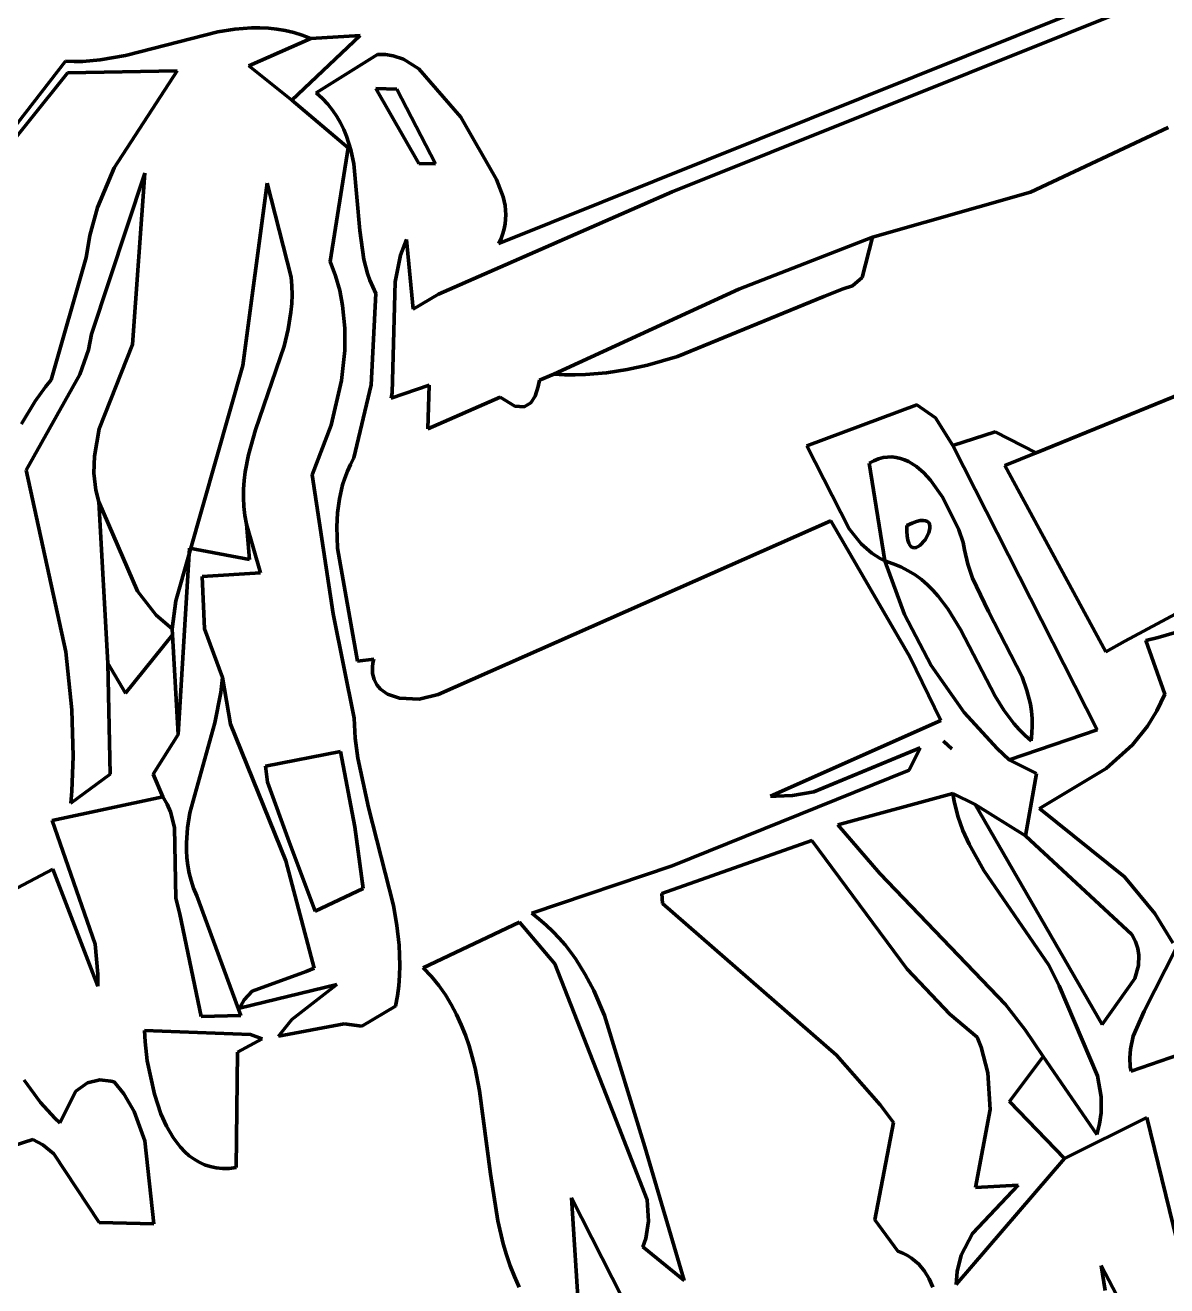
# Model space of a CAD drawing. Header units: millimetres. Extents: x 0 to 8.5, y 0 to 13.2.
# Drawn here: x 6.286 to 7.182, y 10.806 to 11.795 of the extents above; entities that cross this region are included whole.
import ezdxf

# ---------------------------------------------------------------- set-up
doc = ezdxf.new("R2010")
doc.units = ezdxf.units.MM
for name, color, linetype, lineweight in [('color#060606ff', 7, 'CONTINUOUS', 100), ('color#5c5c5cff', 7, 'CONTINUOUS', 100), ('color#aeaeaeff', 7, 'CONTINUOUS', 100), ('color#ffffffff', 7, 'CONTINUOUS', 100)]:
    doc.layers.add(name, color=color, linetype=linetype, lineweight=lineweight)

msp = doc.modelspace()

# ---------------------------------------------------------------- linework, layer by layer
at = {"layer": 'color#060606ff'}
for p, q in [((7.69125, 12.02433), (6.79364, 11.66433)), ((6.6576, 11.62389), (7.16983, 11.82954)), ((6.36462, 11.77152), (6.43711, 11.79008)), ((6.43711, 11.79008), (6.45026, 11.79214)), ((6.45026, 11.79214), (6.46343, 11.79315)), ((6.46343, 11.79315), (6.47003, 11.79318)), ((6.47003, 11.79318), (6.47664, 11.79284)), ((6.47664, 11.79284), (6.48326, 11.79212)), ((6.48326, 11.79212), (6.4899, 11.79096)), ((6.4899, 11.79096), (6.49656, 11.78935)), ((6.49656, 11.78935), (6.50323, 11.78725)), ((6.50323, 11.78725), (6.50993, 11.78463)), ((6.50993, 11.78463), (6.46144, 11.76328)), ((6.24259, 11.67041), (6.31753, 11.76695)), ((6.31753, 11.76695), (6.32433, 11.76671)), ((6.33111, 11.76681), (6.34458, 11.76796)), ((6.34458, 11.76796), (6.36462, 11.77152)), ((6.5143, 11.74197), (6.56226, 11.77213)), ((6.56226, 11.77213), (6.56859, 11.77212)), ((6.56859, 11.77212), (6.57451, 11.77125)), ((6.57451, 11.77125), (6.5827, 11.76853)), ((6.5827, 11.76853), (6.59477, 11.76092)), ((6.31909, 11.75782), (6.235, 11.65336)), ((6.40505, 11.75936), (6.31909, 11.75782)), ((6.32433, 11.76671), (6.33111, 11.76681)), ((6.35563, 11.68323), (6.40505, 11.75936)), ((6.46144, 11.76328), (6.49513, 11.73622)), ((6.59477, 11.76092), (6.62776, 11.72291)), ((6.51907, 11.73762), (6.5143, 11.74197)), ((6.52333, 11.73309), (6.51907, 11.73762)), ((6.56108, 11.74541), (6.59491, 11.68654)), ((6.57752, 11.74489), (6.56108, 11.74541)), ((6.60777, 11.68625), (6.57752, 11.74489)), ((6.49513, 11.73622), (6.53928, 11.69879)), ((6.5271, 11.72839), (6.52333, 11.73309)), ((6.53042, 11.72355), (6.5271, 11.72839)), ((6.53331, 11.71856), (6.53042, 11.72355)), ((6.53582, 11.71343), (6.53331, 11.71856)), ((6.62776, 11.72291), (6.6558, 11.67405)), ((6.53797, 11.70819), (6.53582, 11.71343)), ((6.54134, 11.69739), (6.53797, 11.70819)), ((7.07492, 11.66415), (7.18315, 11.7149)), ((6.53928, 11.69879), (6.5253, 11.6098)), ((6.54367, 11.68623), (6.54134, 11.69739)), ((6.37968, 11.67892), (6.33772, 11.55264)), ((6.34247, 11.65209), (6.35563, 11.68323)), ((6.37011, 11.54448), (6.37968, 11.67892)), ((6.54835, 11.63405), (6.54367, 11.68623)), ((6.59491, 11.68654), (6.60777, 11.68625)), ((6.47569, 11.6713), (6.45653, 11.52801)), ((6.49454, 11.59742), (6.47569, 11.6713)), ((6.6558, 11.67405), (6.66109, 11.66051)), ((6.79364, 11.66433), (6.61015, 11.58414)), ((6.66109, 11.66051), (6.66261, 11.65355)), ((6.95101, 11.62885), (7.07492, 11.66415)), ((6.33641, 11.6301), (6.34247, 11.65209)), ((6.66261, 11.65355), (6.66317, 11.64642)), ((6.66262, 11.63912), (6.66188, 11.63539)), ((6.66317, 11.64642), (6.66262, 11.63912)), ((6.33359, 11.61284), (6.33641, 11.6301)), ((6.55161, 11.61124), (6.54835, 11.63405)), ((6.66081, 11.63162), (6.65939, 11.62778)), ((6.66188, 11.63539), (6.66081, 11.63162)), ((6.94268, 11.59721), (6.95101, 11.62885)), ((6.58507, 11.62688), (6.58044, 11.61468)), ((6.59026, 11.57227), (6.58507, 11.62688)), ((6.65939, 11.62778), (6.6576, 11.62389)), ((6.3061, 11.51673), (6.33359, 11.61284)), ((6.5253, 11.6098), (6.52946, 11.59836)), ((6.55449, 11.60026), (6.55161, 11.61124)), ((6.58044, 11.61468), (6.57616, 11.59365)), ((6.55636, 11.59491), (6.55449, 11.60026)), ((6.49512, 11.59047), (6.49454, 11.59742)), ((6.49528, 11.58358), (6.49512, 11.59047)), ((6.52946, 11.59836), (6.53264, 11.58678)), ((6.55855, 11.58967), (6.55636, 11.59491)), ((6.56111, 11.58455), (6.55855, 11.58967)), ((6.57616, 11.59365), (6.57372, 11.50654)), ((6.92784, 11.58818), (6.93521, 11.59064)), ((6.93521, 11.59064), (6.94268, 11.59721)), ((6.49503, 11.57675), (6.49528, 11.58358)), ((6.53264, 11.58678), (6.53491, 11.57511)), ((6.55738, 11.51281), (6.56111, 11.58455)), ((6.61015, 11.58414), (6.59026, 11.57227)), ((6.79787, 11.5351), (6.9126, 11.58219)), ((6.9126, 11.58219), (6.92784, 11.58818)), ((6.49224, 11.55651), (6.49442, 11.56996)), ((6.49442, 11.56996), (6.49503, 11.57675)), ((6.53491, 11.57511), (6.53668, 11.55746)), ((6.33772, 11.55264), (6.33552, 11.54028)), ((6.48901, 11.54321), (6.49224, 11.55651)), ((6.53668, 11.55746), (6.53667, 11.53973)), ((6.33552, 11.54028), (6.32877, 11.52101)), ((6.34383, 11.4783), (6.37011, 11.54448)), ((6.46653, 11.47759), (6.48901, 11.54321)), ((6.53667, 11.53973), (6.53416, 11.51613)), ((7.2936, 11.54704), (7.07939, 11.4594)), ((6.77427, 11.52827), (6.79787, 11.5351)), ((6.32877, 11.52101), (6.28665, 11.44587)), ((6.45653, 11.52801), (6.40392, 11.34326)), ((6.68938, 11.51646), (6.70065, 11.52117)), ((6.70065, 11.52117), (6.70909, 11.52072)), ((6.70909, 11.52072), (6.71745, 11.52062)), ((6.71745, 11.52062), (6.72575, 11.52085)), ((6.72575, 11.52085), (6.74215, 11.52224)), ((6.74215, 11.52224), (6.75831, 11.52476)), ((6.75831, 11.52476), (6.77427, 11.52827)), ((6.29355, 11.50002), (6.3017, 11.51128)), ((6.3017, 11.51128), (6.3061, 11.51673)), ((6.53416, 11.51613), (6.52589, 11.48125)), ((6.54374, 11.45563), (6.55738, 11.51281)), ((6.57312, 11.50228), (6.6029, 11.5126)), ((6.6029, 11.5126), (6.60181, 11.47842)), ((6.68611, 11.50402), (6.68854, 11.51167)), ((6.68854, 11.51167), (6.68938, 11.51646)), ((6.28275, 11.48231), (6.29355, 11.50002)), ((6.57372, 11.50654), (6.57312, 11.50228)), ((6.60181, 11.47842), (6.65854, 11.50319)), ((6.65854, 11.50319), (6.67002, 11.49601)), ((6.68279, 11.49882), (6.68611, 11.50402)), ((6.67002, 11.49601), (6.67755, 11.49556)), ((6.67755, 11.49556), (6.68279, 11.49882)), ((6.98576, 11.49709), (6.89927, 11.46487)), ((7.0005, 11.48704), (6.98576, 11.49709)), ((6.52589, 11.48125), (6.51105, 11.44224)), ((7.01409, 11.46514), (7.0005, 11.48704)), ((6.34006, 11.4568), (6.34383, 11.4783)), ((6.46103, 11.45778), (6.46653, 11.47759)), ((7.04712, 11.47607), (7.01409, 11.46514)), ((7.07939, 11.4594), (7.04712, 11.47607)), ((6.89927, 11.46487), (6.9326, 11.39983)), ((6.33978, 11.4436), (6.34006, 11.4568)), ((6.45853, 11.44443), (6.46103, 11.45778)), ((6.53866, 11.44499), (6.54103, 11.45033)), ((6.54103, 11.45033), (6.54374, 11.45563)), ((6.94832, 11.45132), (6.952, 11.45327)), ((6.96059, 11.37456), (6.94832, 11.45132)), ((6.952, 11.45327), (6.95563, 11.45472)), ((6.95563, 11.45472), (6.9592, 11.45567)), ((6.9592, 11.45567), (6.96272, 11.45616)), ((6.96272, 11.45616), (6.96617, 11.45622)), ((6.96617, 11.45622), (6.96955, 11.45586)), ((6.96955, 11.45586), (6.97286, 11.4551)), ((6.97286, 11.4551), (6.97611, 11.45399)), ((6.97611, 11.45399), (6.97927, 11.45253)), ((6.97927, 11.45253), (6.98537, 11.44868)), ((6.28665, 11.44587), (6.31762, 11.30315)), ((6.34132, 11.43014), (6.33978, 11.4436)), ((6.45773, 11.4377), (6.45853, 11.44443)), ((6.51105, 11.44224), (6.52759, 11.33309)), ((6.53663, 11.43962), (6.53866, 11.44499)), ((6.98537, 11.44868), (6.99113, 11.44376)), ((6.99113, 11.44376), (6.99653, 11.43795)), ((6.4572, 11.42411), (6.45727, 11.43093)), ((6.45727, 11.43093), (6.45773, 11.4377)), ((6.53238, 11.42336), (6.53492, 11.43423)), ((6.53492, 11.43423), (6.53663, 11.43962)), ((6.99653, 11.43795), (7.00615, 11.42449)), ((6.34349, 11.42099), (6.34132, 11.43014)), ((6.3739, 11.35094), (6.34349, 11.42099)), ((6.45753, 11.41725), (6.4572, 11.42411)), ((6.5309, 11.4124), (6.53238, 11.42336)), ((7.00615, 11.42449), (7.01869, 11.39899)), ((6.45831, 11.41032), (6.45753, 11.41725)), ((6.53037, 11.40137), (6.5309, 11.4124)), ((6.45958, 11.40334), (6.45831, 11.41032)), ((6.47056, 11.3652), (6.45958, 11.40334)), ((6.53103, 11.38472), (6.53037, 11.40137)), ((6.91825, 11.40618), (6.60996, 11.26985)), ((6.98016, 11.29937), (6.91825, 11.40618)), ((6.978, 11.4025), (6.97792, 11.3979)), ((6.982, 11.40431), (6.978, 11.4025)), ((6.98544, 11.40554), (6.982, 11.40431)), ((6.98832, 11.40623), (6.98544, 11.40554)), ((6.99069, 11.40643), (6.98832, 11.40623)), ((6.99258, 11.4062), (6.99069, 11.40643)), ((6.99402, 11.40559), (6.99258, 11.4062)), ((6.99505, 11.40464), (6.99402, 11.40559)), ((6.99569, 11.40341), (6.99505, 11.40464)), ((6.99598, 11.40195), (6.99569, 11.40341)), ((6.99596, 11.40031), (6.99598, 11.40195)), ((6.9326, 11.39983), (6.942, 11.38809)), ((6.97792, 11.3979), (6.97814, 11.3941)), ((6.97814, 11.3941), (6.97862, 11.39102)), ((6.97862, 11.39102), (6.97934, 11.38863)), ((6.98815, 11.38679), (6.99217, 11.39118)), ((6.99217, 11.39118), (6.99507, 11.39669)), ((6.99507, 11.39669), (6.99596, 11.40031)), ((7.01869, 11.39899), (7.02218, 11.38901)), ((6.54658, 11.29591), (6.53103, 11.38472)), ((6.942, 11.38809), (6.95051, 11.38061)), ((6.97934, 11.38863), (6.98026, 11.38687)), ((6.98026, 11.38687), (6.98134, 11.3857)), ((6.98134, 11.3857), (6.98256, 11.38506)), ((6.98256, 11.38506), (6.98388, 11.3849)), ((6.98388, 11.3849), (6.98528, 11.38516)), ((6.98528, 11.38516), (6.98671, 11.38581)), ((6.98671, 11.38581), (6.98815, 11.38679)), ((7.02218, 11.38901), (7.02305, 11.38327)), ((7.02305, 11.38327), (7.02571, 11.37207)), ((6.95051, 11.38061), (6.95704, 11.3764)), ((6.95704, 11.3764), (6.96059, 11.37456)), ((6.96059, 11.37456), (6.97597, 11.33245)), ((6.96715, 11.37245), (6.96059, 11.37456)), ((6.97327, 11.36991), (6.96715, 11.37245)), ((7.02571, 11.37207), (7.02942, 11.36118)), ((6.4246, 11.36249), (6.47056, 11.3652)), ((6.42661, 11.32121), (6.4246, 11.36249)), ((6.97899, 11.36695), (6.97327, 11.36991)), ((6.98433, 11.36361), (6.97899, 11.36695)), ((6.98932, 11.35991), (6.98433, 11.36361)), ((7.02942, 11.36118), (7.04186, 11.33495)), ((6.99399, 11.35589), (6.98932, 11.35991)), ((6.99836, 11.35155), (6.99399, 11.35589)), ((7.00246, 11.34695), (6.99836, 11.35155)), ((6.38865, 11.33205), (6.3739, 11.35094)), ((6.40392, 11.34326), (6.40102, 11.32118)), ((7.00996, 11.33701), (7.00246, 11.34695)), ((6.40102, 11.32118), (6.38865, 11.33205)), ((6.52759, 11.33309), (6.5439, 11.25123)), ((6.97597, 11.33245), (6.99688, 11.29252)), ((7.0199, 11.32069), (7.00996, 11.33701)), ((7.04186, 11.33495), (7.06847, 11.28356)), ((6.36454, 11.27084), (6.40141, 11.31665)), ((6.40141, 11.31665), (6.40591, 11.2384)), ((6.44059, 11.28312), (6.42661, 11.32121)), ((7.04712, 11.2683), (7.0199, 11.32069)), ((6.31762, 11.30315), (6.3223, 11.25783)), ((6.35236, 11.20726), (6.35053, 11.29426)), ((6.35053, 11.29426), (6.36454, 11.27084)), ((6.5595, 11.2975), (6.54658, 11.29591)), ((6.5584, 11.29146), (6.55879, 11.29439)), ((6.55879, 11.29439), (6.5595, 11.2975)), ((7.00463, 11.24937), (6.98016, 11.29937)), ((6.99688, 11.29252), (7.02287, 11.25568)), ((6.44682, 11.24654), (6.44059, 11.28312)), ((6.5583, 11.2887), (6.5584, 11.29146)), ((6.55849, 11.28611), (6.5583, 11.2887)), ((6.55963, 11.28144), (6.55849, 11.28611)), ((7.06847, 11.28356), (7.07218, 11.27296)), ((6.56171, 11.27742), (6.55963, 11.28144)), ((6.56461, 11.27404), (6.56171, 11.27742)), ((6.57024, 11.27011), (6.56461, 11.27404)), ((7.07218, 11.27296), (7.07484, 11.2621)), ((6.57948, 11.26692), (6.57024, 11.27011)), ((6.5951, 11.26618), (6.57948, 11.26692)), ((6.60996, 11.26985), (6.5951, 11.26618)), ((7.05406, 11.25733), (7.04712, 11.2683)), ((6.3223, 11.25783), (6.32334, 11.22131)), ((7.02287, 11.25568), (7.04886, 11.22724)), ((7.0618, 11.24707), (7.05406, 11.25733)), ((7.07484, 11.2621), (7.0757, 11.25656)), ((7.0757, 11.25656), (7.07622, 11.25093)), ((6.49026, 11.13918), (6.44682, 11.24654)), ((6.5439, 11.25123), (6.54488, 11.23538)), ((6.87078, 11.19005), (7.00463, 11.24937)), ((7.06605, 11.24227), (7.0618, 11.24707)), ((7.07636, 11.24522), (7.0761, 11.2394)), ((7.07622, 11.25093), (7.07636, 11.24522)), ((6.40591, 11.2384), (6.38619, 11.20728)), ((6.54488, 11.23538), (6.54693, 11.21968)), ((7.00661, 11.23313), (7.00748, 11.23233)), ((7.01318, 11.22713), (7.00661, 11.23313)), ((7.07057, 11.23773), (7.06605, 11.24227)), ((7.07541, 11.23348), (7.07057, 11.23773)), ((7.0761, 11.2394), (7.07541, 11.23348)), ((6.53322, 11.22499), (6.47437, 11.21344)), ((6.54451, 11.1658), (6.53322, 11.22499)), ((6.98834, 11.22796), (6.90483, 11.19345)), ((6.9797, 11.2104), (6.98834, 11.22796)), ((7.00748, 11.23233), (7.01318, 11.22713)), ((7.04886, 11.22724), (7.05823, 11.21851)), ((6.32334, 11.22131), (6.32228, 11.19376)), ((6.47437, 11.21344), (6.47607, 11.20089)), ((6.54693, 11.21968), (6.55533, 11.18092)), ((7.05823, 11.21851), (7.07955, 11.20772)), ((6.32154, 11.18454), (6.35236, 11.20726)), ((6.38619, 11.20728), (6.39375, 11.18936)), ((6.79358, 11.13512), (6.9797, 11.2104)), ((7.07955, 11.20772), (7.07099, 11.15887)), ((6.32228, 11.19376), (6.32154, 11.18454)), ((6.47607, 11.20089), (6.49305, 11.15412)), ((6.90483, 11.19345), (6.88811, 11.19036)), ((6.39375, 11.18936), (6.30682, 11.17083)), ((6.87518, 11.18983), (6.87078, 11.19005)), ((6.88811, 11.19036), (6.87518, 11.18983)), ((7.01406, 11.19199), (6.92382, 11.16737)), ((7.03156, 11.18351), (7.01406, 11.19199)), ((7.07099, 11.15887), (7.03156, 11.18351)), ((6.55533, 11.18092), (6.57498, 11.10399)), ((6.30682, 11.17083), (6.34069, 11.07367)), ((6.55096, 11.11732), (6.54451, 11.1658)), ((6.92382, 11.16737), (6.95669, 11.12928)), ((6.49305, 11.15412), (6.51342, 11.09951)), ((6.90319, 11.15504), (6.78548, 11.11363)), ((6.97808, 11.05408), (6.90319, 11.15504)), ((6.51259, 11.05492), (6.49026, 11.13918)), ((6.68343, 11.09794), (6.79358, 11.13512)), ((6.30736, 11.13265), (6.23855, 11.09643)), ((6.34272, 11.04076), (6.30736, 11.13265)), ((6.95669, 11.12928), (7.05538, 11.0264)), ((6.51342, 11.09951), (6.55096, 11.11732)), ((6.57498, 11.10399), (6.57758, 11.08847)), ((6.78548, 11.11363), (6.78594, 11.10564)), ((6.78594, 11.10564), (6.92267, 10.98665)), ((6.68931, 11.09344), (6.68343, 11.09794)), ((6.57758, 11.08847), (6.57925, 11.07283)), ((6.59822, 11.05504), (6.67368, 11.09093)), ((6.67368, 11.09093), (6.70167, 11.05841)), ((6.69486, 11.0887), (6.68931, 11.09344)), ((6.70008, 11.08374), (6.69486, 11.0887)), ((6.70499, 11.07857), (6.70008, 11.08374)), ((6.70962, 11.0732), (6.70499, 11.07857)), ((6.34069, 11.07367), (6.34289, 11.05031)), ((6.57925, 11.07283), (6.57967, 11.06497)), ((6.57967, 11.06497), (6.57978, 11.05706)), ((6.71396, 11.06763), (6.70962, 11.0732)), ((6.71804, 11.06189), (6.71396, 11.06763)), ((6.50621, 11.05239), (6.51259, 11.05492)), ((6.57978, 11.05706), (6.57956, 11.04912)), ((6.60463, 11.04831), (6.59822, 11.05504)), ((6.70167, 11.05841), (6.75171, 10.93006)), ((6.72548, 11.04992), (6.71804, 11.06189)), ((6.34289, 11.05031), (6.34272, 11.04076)), ((6.46405, 11.03682), (6.50621, 11.05239)), ((6.57956, 11.04912), (6.57896, 11.04113)), ((6.61042, 11.04128), (6.60463, 11.04831)), ((6.73205, 11.03739), (6.72548, 11.04992)), ((7.01163, 11.01876), (6.97808, 11.05408)), ((6.53044, 11.04195), (6.45412, 11.02357)), ((6.45767, 11.03014), (6.46405, 11.03682)), ((6.49498, 11.01458), (6.53044, 11.04195)), ((6.57896, 11.04113), (6.57798, 11.03309)), ((6.61561, 11.03398), (6.61042, 11.04128)), ((6.74054, 11.01773), (6.73205, 11.03739)), ((6.45412, 11.02357), (6.45767, 11.03014)), ((6.57658, 11.025), (6.55012, 11.00947)), ((6.57798, 11.03309), (6.57658, 11.025)), ((6.62027, 11.0264), (6.61561, 11.03398)), ((6.62441, 11.01858), (6.62027, 11.0264)), ((7.05538, 11.0264), (7.07083, 11.00658)), ((6.62808, 11.01053), (6.62441, 11.01858)), ((6.77208, 10.91459), (6.74054, 11.01773)), ((7.03298, 11.00075), (7.01163, 11.01876)), ((6.37934, 11.006), (6.46256, 11.00273)), ((6.37991, 10.99698), (6.37934, 11.006)), ((6.4846, 11.00154), (6.49498, 11.01458)), ((6.53624, 11.0113), (6.4846, 11.00154)), ((6.55012, 11.00947), (6.53624, 11.0113)), ((6.63133, 11.00227), (6.62808, 11.01053)), ((7.07083, 11.00658), (7.08496, 10.98563)), ((6.38161, 10.98216), (6.37991, 10.99698)), ((6.47174, 10.99938), (6.45237, 10.98905)), ((6.46256, 11.00273), (6.47174, 10.99938)), ((6.63419, 10.99382), (6.63133, 11.00227)), ((7.03612, 10.99284), (7.03298, 11.00075)), ((6.45237, 10.98905), (6.45141, 10.89832)), ((6.63669, 10.9852), (6.63419, 10.99382)), ((6.63889, 10.97642), (6.63669, 10.9852)), ((6.92267, 10.98665), (6.95687, 10.94758)), ((7.04141, 10.97269), (7.03612, 10.99284)), ((7.08496, 10.98563), (7.05839, 10.95032)), ((6.38715, 10.95592), (6.38161, 10.98216)), ((6.6425, 10.95847), (6.63889, 10.97642)), ((6.28492, 10.96686), (6.29778, 10.94932)), ((6.33471, 10.96494), (6.34423, 10.96714)), ((6.34423, 10.96714), (6.35312, 10.96626)), ((6.35312, 10.96626), (6.35553, 10.96564)), ((6.35553, 10.96564), (6.36326, 10.95617)), ((7.04339, 10.94392), (7.04141, 10.97269)), ((6.31296, 10.93341), (6.32551, 10.95826)), ((6.32551, 10.95826), (6.33471, 10.96494)), ((6.36326, 10.95617), (6.37137, 10.94228)), ((6.39235, 10.94054), (6.38715, 10.95592)), ((6.65109, 10.89347), (6.6425, 10.95847)), ((6.29778, 10.94932), (6.30891, 10.93721)), ((6.95687, 10.94758), (6.96753, 10.93378)), ((7.05839, 10.95032), (7.10175, 10.90546)), ((6.30891, 10.93721), (6.31296, 10.93341)), ((6.37137, 10.94228), (6.37957, 10.91939)), ((6.39671, 10.93092), (6.39235, 10.94054)), ((7.03186, 10.88271), (7.04339, 10.94392)), ((6.40183, 10.92208), (6.39671, 10.93092)), ((6.75171, 10.93006), (6.77403, 10.873)), ((6.96753, 10.93378), (6.95279, 10.85733)), ((6.29187, 10.92031), (6.21031, 10.89418)), ((6.29954, 10.91631), (6.29187, 10.92031)), ((6.30826, 10.90912), (6.29954, 10.91631)), ((6.37957, 10.91939), (6.38673, 10.85414)), ((6.4047, 10.91802), (6.40183, 10.92208)), ((6.40777, 10.91424), (6.4047, 10.91802)), ((6.34384, 10.85513), (6.30826, 10.90912)), ((6.41106, 10.91078), (6.40777, 10.91424)), ((6.41457, 10.90765), (6.41106, 10.91078)), ((6.41831, 10.90489), (6.41457, 10.90765)), ((6.803, 10.80978), (6.77208, 10.91459)), ((6.42229, 10.90253), (6.41831, 10.90489)), ((6.42651, 10.90059), (6.42229, 10.90253)), ((6.43097, 10.89911), (6.42651, 10.90059)), ((6.43569, 10.89811), (6.43097, 10.89911)), ((6.44066, 10.89763), (6.43569, 10.89811)), ((6.4459, 10.89769), (6.44066, 10.89763)), ((6.45141, 10.89832), (6.4459, 10.89769)), ((7.10175, 10.90546), (7.01663, 10.80653)), ((6.65693, 10.85653), (6.65109, 10.89347)), ((7.0293, 10.84651), (7.06538, 10.88456)), ((7.06538, 10.88456), (7.03186, 10.88271)), ((6.77183, 10.76196), (6.71462, 10.87458)), ((6.71462, 10.87458), (6.72191, 10.76133)), ((6.77403, 10.873), (6.77499, 10.85627)), ((6.66111, 10.8386), (6.65693, 10.85653)), ((6.95279, 10.85733), (6.97078, 10.83284)), ((6.38673, 10.85414), (6.34384, 10.85513)), ((6.77499, 10.85627), (6.7729, 10.84278)), ((7.02049, 10.82952), (7.0293, 10.84651)), ((6.66366, 10.82983), (6.66111, 10.8386)), ((6.7729, 10.84278), (6.77075, 10.83602)), ((6.66657, 10.82122), (6.66366, 10.82983)), ((6.77075, 10.83602), (6.803, 10.80978)), ((6.97078, 10.83284), (6.97469, 10.83118)), ((6.97469, 10.83118), (6.97828, 10.8293)), ((6.97828, 10.8293), (6.98155, 10.82722)), ((6.98155, 10.82722), (6.98454, 10.82494)), ((7.0173, 10.81686), (7.02049, 10.82952)), ((6.66987, 10.81278), (6.66657, 10.82122)), ((6.98454, 10.82494), (6.98724, 10.82247)), ((6.98724, 10.82247), (6.99186, 10.81702)), ((6.99186, 10.81702), (6.99553, 10.81097)), ((7.01663, 10.80653), (7.0173, 10.81686)), ((7.1336, 10.80194), (7.13035, 10.82146)), ((7.13035, 10.82146), (7.17241, 10.74108)), ((6.67361, 10.80454), (6.66987, 10.81278)), ((6.99553, 10.81097), (6.99836, 10.8044))]:
    msp.add_line(p, q, dxfattribs=at)
at = {"layer": 'color#5c5c5cff'}
for p, q in [((6.54877, 11.78708), (6.49513, 11.73622)), ((6.50993, 11.78463), (6.54877, 11.78708)), ((6.46144, 11.76328), (6.50993, 11.78463)), ((6.49513, 11.73622), (6.46144, 11.76328)), ((6.84592, 11.58803), (6.95101, 11.62885)), ((6.95101, 11.62885), (6.94268, 11.59721)), ((6.93521, 11.59064), (6.92784, 11.58818)), ((6.94268, 11.59721), (6.93521, 11.59064)), ((6.70065, 11.52117), (6.84592, 11.58803)), ((6.9126, 11.58219), (6.79787, 11.5351)), ((6.92784, 11.58818), (6.9126, 11.58219)), ((6.79787, 11.5351), (6.77427, 11.52827)), ((6.70909, 11.52072), (6.70065, 11.52117)), ((6.71745, 11.52062), (6.70909, 11.52072)), ((6.72575, 11.52085), (6.71745, 11.52062)), ((6.74215, 11.52224), (6.72575, 11.52085)), ((6.75831, 11.52476), (6.74215, 11.52224)), ((6.77427, 11.52827), (6.75831, 11.52476)), ((7.01409, 11.46514), (7.04712, 11.47607)), ((7.04712, 11.47607), (7.07939, 11.4594)), ((7.12724, 11.24192), (7.01409, 11.46514)), ((7.07939, 11.4594), (7.05471, 11.44955)), ((7.05471, 11.44955), (7.13421, 11.30311)), ((6.34349, 11.42099), (6.3739, 11.35094)), ((6.35053, 11.29426), (6.34349, 11.42099)), ((6.45958, 11.40334), (6.47056, 11.3652)), ((6.46193, 11.37585), (6.45958, 11.40334)), ((6.40591, 11.2384), (6.41463, 11.38457)), ((6.41463, 11.38457), (6.46193, 11.37585)), ((6.47056, 11.3652), (6.4246, 11.36249)), ((6.4246, 11.36249), (6.42661, 11.32121)), ((7.1489, 11.3115), (7.2234, 11.35148)), ((6.3739, 11.35094), (6.38865, 11.33205)), ((6.38865, 11.33205), (6.40102, 11.32118)), ((6.40141, 11.31665), (6.36454, 11.27084)), ((6.40102, 11.32118), (6.40141, 11.31665)), ((6.42661, 11.32121), (6.44059, 11.28312)), ((7.17512, 11.31447), (7.16549, 11.31204)), ((7.16549, 11.31204), (7.18032, 11.26997)), ((7.19412, 11.31996), (7.17512, 11.31447)), ((7.13421, 11.30311), (7.1489, 11.3115)), ((6.36454, 11.27084), (6.35053, 11.29426)), ((6.44059, 11.28312), (6.43941, 11.27126)), ((6.43941, 11.27126), (6.43454, 11.24762)), ((7.18032, 11.26997), (7.17424, 11.25679)), ((7.17424, 11.25679), (7.16683, 11.24475)), ((6.43454, 11.24762), (6.4149, 11.17689)), ((7.16683, 11.24475), (7.15512, 11.2303)), ((6.38619, 11.20728), (6.40591, 11.2384)), ((7.05823, 11.21851), (7.12724, 11.24192)), ((7.15512, 11.2303), (7.13442, 11.2116)), ((7.07955, 11.20772), (7.05823, 11.21851)), ((6.39375, 11.18936), (6.38619, 11.20728)), ((7.07099, 11.15887), (7.07955, 11.20772)), ((7.13442, 11.2116), (7.08189, 11.18014)), ((6.3973, 11.18356), (6.39375, 11.18936)), ((6.39993, 11.17759), (6.3973, 11.18356)), ((7.01508, 11.18593), (7.01406, 11.19199)), ((7.01406, 11.19199), (7.03156, 11.18351)), ((7.01797, 11.17423), (7.01508, 11.18593)), ((7.03156, 11.18351), (7.13125, 11.01058)), ((6.40293, 11.1652), (6.39993, 11.17759)), ((6.4149, 11.17689), (6.41312, 11.16509)), ((7.02188, 11.163), (7.01797, 11.17423)), ((7.08189, 11.18014), (7.14868, 11.12659)), ((6.40401, 11.10997), (6.40293, 11.1652)), ((6.41312, 11.16509), (6.41233, 11.15327)), ((7.02668, 11.1522), (7.02188, 11.163)), ((7.1545, 11.0814), (7.07099, 11.15887)), ((7.15389, 10.97401), (7.69244, 11.16011)), ((6.41233, 11.15327), (6.41237, 11.14736)), ((6.41237, 11.14736), (6.41273, 11.14144)), ((7.03836, 11.13156), (7.02668, 11.1522)), ((6.41273, 11.14144), (6.41345, 11.13552)), ((6.41345, 11.13552), (6.41455, 11.12959)), ((6.41455, 11.12959), (6.41606, 11.12365)), ((6.41606, 11.12365), (6.41799, 11.11771)), ((7.08939, 11.05716), (7.03836, 11.13156)), ((7.14868, 11.12659), (7.17251, 11.09782)), ((6.41799, 11.11771), (6.42039, 11.11176)), ((6.40714, 11.09738), (6.40401, 11.10997)), ((6.42039, 11.11176), (6.45505, 11.01776)), ((6.42385, 11.01689), (6.40714, 11.09738)), ((7.17251, 11.09782), (7.18656, 11.07487)), ((7.15733, 11.07586), (7.1545, 11.0814)), ((7.15913, 11.0704), (7.15733, 11.07586)), ((7.15998, 11.06501), (7.15913, 11.0704)), ((7.1597, 11.05709), (7.15998, 11.06501)), ((7.18903, 11.07001), (7.1643, 11.02116)), ((7.09748, 11.04115), (7.08939, 11.05716)), ((7.15687, 11.04685), (7.1597, 11.05709)), ((7.13125, 11.01058), (7.15687, 11.04685)), ((7.12754, 10.97031), (7.09748, 11.04115)), ((6.45505, 11.01776), (6.42385, 11.01689)), ((7.1643, 11.02116), (7.15566, 11.00141)), ((7.15566, 11.00141), (7.15334, 10.99131)), ((7.05839, 10.95032), (7.08496, 10.98563)), ((7.08496, 10.98563), (7.12705, 10.9242)), ((7.15334, 10.99131), (7.15281, 10.98447)), ((7.15281, 10.98447), (7.15326, 10.97753)), ((7.15326, 10.97753), (7.15389, 10.97401)), ((7.13032, 10.9538), (7.12754, 10.97031)), ((7.10175, 10.90546), (7.05839, 10.95032)), ((7.13036, 10.94122), (7.13032, 10.9538)), ((7.16621, 10.93759), (7.10175, 10.90546)), ((7.12923, 10.93275), (7.13036, 10.94122)), ((7.2054, 10.7781), (7.16621, 10.93759)), ((7.12705, 10.9242), (7.12923, 10.93275))]:
    msp.add_line(p, q, dxfattribs=at)
at = {"layer": 'color#aeaeaeff'}
for p, q in [((7.00661, 11.23313), (7.01318, 11.22713)), ((7.00748, 11.23233), (7.00661, 11.23313)), ((7.01318, 11.22713), (7.00748, 11.23233))]:
    msp.add_line(p, q, dxfattribs=at)
at = {"layer": 'color#ffffffff'}
for p, q in [((6.79364, 11.66433), (7.69125, 12.02433)), ((7.16983, 11.82954), (6.6576, 11.62389)), ((6.43711, 11.79008), (6.36462, 11.77152)), ((6.45026, 11.79214), (6.43711, 11.79008)), ((6.46343, 11.79315), (6.45026, 11.79214)), ((6.47003, 11.79318), (6.46343, 11.79315)), ((6.47664, 11.79284), (6.47003, 11.79318)), ((6.48326, 11.79212), (6.47664, 11.79284)), ((6.4899, 11.79096), (6.48326, 11.79212)), ((6.49656, 11.78935), (6.4899, 11.79096)), ((6.49513, 11.73622), (6.54877, 11.78708)), ((6.50323, 11.78725), (6.49656, 11.78935)), ((6.50993, 11.78463), (6.50323, 11.78725)), ((6.54877, 11.78708), (6.50993, 11.78463)), ((6.31753, 11.76695), (6.24259, 11.67041)), ((6.32433, 11.76671), (6.31753, 11.76695)), ((6.34458, 11.76796), (6.33111, 11.76681)), ((6.36462, 11.77152), (6.34458, 11.76796)), ((6.56226, 11.77213), (6.5143, 11.74197)), ((6.56859, 11.77212), (6.56226, 11.77213)), ((6.57451, 11.77125), (6.56859, 11.77212)), ((6.5827, 11.76853), (6.57451, 11.77125)), ((6.59477, 11.76092), (6.5827, 11.76853)), ((6.235, 11.65336), (6.31909, 11.75782)), ((6.31909, 11.75782), (6.40505, 11.75936)), ((6.33111, 11.76681), (6.32433, 11.76671)), ((6.40505, 11.75936), (6.35563, 11.68323)), ((6.62776, 11.72291), (6.59477, 11.76092)), ((6.5143, 11.74197), (6.51907, 11.73762)), ((6.51907, 11.73762), (6.52333, 11.73309)), ((6.56108, 11.74541), (6.57752, 11.74489)), ((6.59491, 11.68654), (6.56108, 11.74541)), ((6.57752, 11.74489), (6.60777, 11.68625)), ((6.53928, 11.69879), (6.49513, 11.73622)), ((6.52333, 11.73309), (6.5271, 11.72839)), ((6.5271, 11.72839), (6.53042, 11.72355)), ((6.53042, 11.72355), (6.53331, 11.71856)), ((6.53331, 11.71856), (6.53582, 11.71343)), ((6.6558, 11.67405), (6.62776, 11.72291)), ((6.53582, 11.71343), (6.53797, 11.70819)), ((6.53797, 11.70819), (6.54134, 11.69739)), ((7.18315, 11.7149), (7.07492, 11.66415)), ((6.5253, 11.6098), (6.53928, 11.69879)), ((6.54134, 11.69739), (6.54367, 11.68623)), ((6.33772, 11.55264), (6.37968, 11.67892)), ((6.35563, 11.68323), (6.34247, 11.65209)), ((6.37968, 11.67892), (6.37011, 11.54448)), ((6.54367, 11.68623), (6.54835, 11.63405)), ((6.60777, 11.68625), (6.59491, 11.68654)), ((6.45653, 11.52801), (6.47569, 11.6713)), ((6.47569, 11.6713), (6.49454, 11.59742)), ((6.66109, 11.66051), (6.6558, 11.67405)), ((6.61015, 11.58414), (6.79364, 11.66433)), ((6.66261, 11.65355), (6.66109, 11.66051)), ((7.07492, 11.66415), (6.95101, 11.62885)), ((6.34247, 11.65209), (6.33641, 11.6301)), ((6.66317, 11.64642), (6.66261, 11.65355)), ((6.66188, 11.63539), (6.66262, 11.63912)), ((6.66262, 11.63912), (6.66317, 11.64642)), ((6.33641, 11.6301), (6.33359, 11.61284)), ((6.54835, 11.63405), (6.55161, 11.61124)), ((6.65939, 11.62778), (6.66081, 11.63162)), ((6.66081, 11.63162), (6.66188, 11.63539)), ((6.95101, 11.62885), (6.84592, 11.58803)), ((6.58044, 11.61468), (6.58507, 11.62688)), ((6.58507, 11.62688), (6.59026, 11.57227)), ((6.6576, 11.62389), (6.65939, 11.62778)), ((6.33359, 11.61284), (6.3061, 11.51673)), ((6.52946, 11.59836), (6.5253, 11.6098)), ((6.55161, 11.61124), (6.55449, 11.60026)), ((6.57616, 11.59365), (6.58044, 11.61468)), ((6.55449, 11.60026), (6.55636, 11.59491)), ((6.49454, 11.59742), (6.49512, 11.59047)), ((6.49512, 11.59047), (6.49528, 11.58358)), ((6.53264, 11.58678), (6.52946, 11.59836)), ((6.55636, 11.59491), (6.55855, 11.58967)), ((6.55855, 11.58967), (6.56111, 11.58455)), ((6.57372, 11.50654), (6.57616, 11.59365)), ((6.49528, 11.58358), (6.49503, 11.57675)), ((6.53491, 11.57511), (6.53264, 11.58678)), ((6.56111, 11.58455), (6.55738, 11.51281)), ((6.59026, 11.57227), (6.61015, 11.58414)), ((6.84592, 11.58803), (6.70065, 11.52117)), ((6.49442, 11.56996), (6.49224, 11.55651)), ((6.49503, 11.57675), (6.49442, 11.56996)), ((6.53668, 11.55746), (6.53491, 11.57511)), ((6.33552, 11.54028), (6.33772, 11.55264)), ((6.49224, 11.55651), (6.48901, 11.54321)), ((6.53667, 11.53973), (6.53668, 11.55746)), ((6.32877, 11.52101), (6.33552, 11.54028)), ((6.37011, 11.54448), (6.34383, 11.4783)), ((6.48901, 11.54321), (6.46653, 11.47759)), ((6.53416, 11.51613), (6.53667, 11.53973)), ((7.07939, 11.4594), (7.2936, 11.54704)), ((6.28665, 11.44587), (6.32877, 11.52101)), ((6.40392, 11.34326), (6.45653, 11.52801)), ((6.70065, 11.52117), (6.68938, 11.51646)), ((6.3017, 11.51128), (6.29355, 11.50002)), ((6.3061, 11.51673), (6.3017, 11.51128)), ((6.52589, 11.48125), (6.53416, 11.51613)), ((6.55738, 11.51281), (6.54374, 11.45563)), ((6.6029, 11.5126), (6.57312, 11.50228)), ((6.60181, 11.47842), (6.6029, 11.5126)), ((6.68854, 11.51167), (6.68611, 11.50402)), ((6.68938, 11.51646), (6.68854, 11.51167)), ((6.29355, 11.50002), (6.28275, 11.48231)), ((6.57312, 11.50228), (6.57372, 11.50654)), ((6.65854, 11.50319), (6.60181, 11.47842)), ((6.67002, 11.49601), (6.65854, 11.50319)), ((6.68611, 11.50402), (6.68279, 11.49882)), ((6.67755, 11.49556), (6.67002, 11.49601)), ((6.68279, 11.49882), (6.67755, 11.49556)), ((6.89927, 11.46487), (6.98576, 11.49709)), ((6.98576, 11.49709), (7.0005, 11.48704)), ((6.51105, 11.44224), (6.52589, 11.48125)), ((7.0005, 11.48704), (7.01409, 11.46514)), ((6.34383, 11.4783), (6.34006, 11.4568)), ((6.46653, 11.47759), (6.46103, 11.45778)), ((6.9326, 11.39983), (6.89927, 11.46487)), ((7.01409, 11.46514), (7.12724, 11.24192)), ((6.34006, 11.4568), (6.33978, 11.4436)), ((6.46103, 11.45778), (6.45853, 11.44443)), ((6.54103, 11.45033), (6.53866, 11.44499)), ((6.54374, 11.45563), (6.54103, 11.45033)), ((6.952, 11.45327), (6.94832, 11.45132)), ((6.94832, 11.45132), (6.96059, 11.37456)), ((6.95563, 11.45472), (6.952, 11.45327)), ((6.9592, 11.45567), (6.95563, 11.45472)), ((6.96272, 11.45616), (6.9592, 11.45567)), ((6.96617, 11.45622), (6.96272, 11.45616)), ((6.96955, 11.45586), (6.96617, 11.45622)), ((6.97286, 11.4551), (6.96955, 11.45586)), ((6.97611, 11.45399), (6.97286, 11.4551)), ((6.97927, 11.45253), (6.97611, 11.45399)), ((6.98537, 11.44868), (6.97927, 11.45253)), ((7.05471, 11.44955), (7.07939, 11.4594)), ((6.31762, 11.30315), (6.28665, 11.44587)), ((6.33978, 11.4436), (6.34132, 11.43014)), ((6.45853, 11.44443), (6.45773, 11.4377)), ((6.52759, 11.33309), (6.51105, 11.44224)), ((6.53866, 11.44499), (6.53663, 11.43962)), ((6.99113, 11.44376), (6.98537, 11.44868)), ((6.99653, 11.43795), (6.99113, 11.44376)), ((7.13421, 11.30311), (7.05471, 11.44955)), ((6.45727, 11.43093), (6.4572, 11.42411)), ((6.45773, 11.4377), (6.45727, 11.43093)), ((6.53492, 11.43423), (6.53238, 11.42336)), ((6.53663, 11.43962), (6.53492, 11.43423)), ((7.00615, 11.42449), (6.99653, 11.43795)), ((6.34132, 11.43014), (6.34349, 11.42099)), ((6.34349, 11.42099), (6.35053, 11.29426)), ((6.4572, 11.42411), (6.45753, 11.41725)), ((6.53238, 11.42336), (6.5309, 11.4124)), ((7.01869, 11.39899), (7.00615, 11.42449)), ((6.45753, 11.41725), (6.45831, 11.41032)), ((6.5309, 11.4124), (6.53037, 11.40137)), ((6.45831, 11.41032), (6.45958, 11.40334)), ((6.45958, 11.40334), (6.46193, 11.37585)), ((6.53037, 11.40137), (6.53103, 11.38472)), ((6.60996, 11.26985), (6.91825, 11.40618)), ((6.91825, 11.40618), (6.98016, 11.29937)), ((6.97792, 11.3979), (6.978, 11.4025)), ((6.978, 11.4025), (6.982, 11.40431)), ((6.982, 11.40431), (6.98544, 11.40554)), ((6.98544, 11.40554), (6.98832, 11.40623)), ((6.98832, 11.40623), (6.99069, 11.40643)), ((6.99069, 11.40643), (6.99258, 11.4062)), ((6.99258, 11.4062), (6.99402, 11.40559)), ((6.99402, 11.40559), (6.99505, 11.40464)), ((6.99505, 11.40464), (6.99569, 11.40341)), ((6.99569, 11.40341), (6.99598, 11.40195)), ((6.99598, 11.40195), (6.99596, 11.40031)), ((6.942, 11.38809), (6.9326, 11.39983)), ((6.97814, 11.3941), (6.97792, 11.3979)), ((6.97862, 11.39102), (6.97814, 11.3941)), ((6.97934, 11.38863), (6.97862, 11.39102)), ((6.99217, 11.39118), (6.98815, 11.38679)), ((6.99507, 11.39669), (6.99217, 11.39118)), ((6.99596, 11.40031), (6.99507, 11.39669)), ((7.02218, 11.38901), (7.01869, 11.39899)), ((6.41463, 11.38457), (6.40591, 11.2384)), ((6.46193, 11.37585), (6.41463, 11.38457)), ((6.53103, 11.38472), (6.54658, 11.29591)), ((6.95051, 11.38061), (6.942, 11.38809)), ((6.98026, 11.38687), (6.97934, 11.38863)), ((6.98134, 11.3857), (6.98026, 11.38687)), ((6.98256, 11.38506), (6.98134, 11.3857)), ((6.98388, 11.3849), (6.98256, 11.38506)), ((6.98528, 11.38516), (6.98388, 11.3849)), ((6.98671, 11.38581), (6.98528, 11.38516)), ((6.98815, 11.38679), (6.98671, 11.38581)), ((7.02305, 11.38327), (7.02218, 11.38901)), ((7.02571, 11.37207), (7.02305, 11.38327)), ((6.95704, 11.3764), (6.95051, 11.38061)), ((6.96059, 11.37456), (6.95704, 11.3764)), ((6.97597, 11.33245), (6.96059, 11.37456)), ((6.96059, 11.37456), (6.96715, 11.37245)), ((6.96715, 11.37245), (6.97327, 11.36991)), ((7.02942, 11.36118), (7.02571, 11.37207)), ((6.97327, 11.36991), (6.97899, 11.36695)), ((6.97899, 11.36695), (6.98433, 11.36361)), ((6.98433, 11.36361), (6.98932, 11.35991)), ((7.04186, 11.33495), (7.02942, 11.36118)), ((6.98932, 11.35991), (6.99399, 11.35589)), ((6.99399, 11.35589), (6.99836, 11.35155)), ((6.99836, 11.35155), (7.00246, 11.34695)), ((7.2234, 11.35148), (7.1489, 11.3115)), ((6.40102, 11.32118), (6.40392, 11.34326)), ((7.00246, 11.34695), (7.00996, 11.33701)), ((6.5439, 11.25123), (6.52759, 11.33309)), ((6.99688, 11.29252), (6.97597, 11.33245)), ((7.00996, 11.33701), (7.0199, 11.32069)), ((7.06847, 11.28356), (7.04186, 11.33495)), ((6.40141, 11.31665), (6.40102, 11.32118)), ((6.40591, 11.2384), (6.40141, 11.31665)), ((7.0199, 11.32069), (7.04712, 11.2683)), ((7.16549, 11.31204), (7.17512, 11.31447)), ((7.18032, 11.26997), (7.16549, 11.31204)), ((7.17512, 11.31447), (7.19412, 11.31996)), ((6.3223, 11.25783), (6.31762, 11.30315)), ((7.1489, 11.3115), (7.13421, 11.30311)), ((6.35053, 11.29426), (6.35236, 11.20726)), ((6.54658, 11.29591), (6.5595, 11.2975)), ((6.55879, 11.29439), (6.5584, 11.29146)), ((6.5595, 11.2975), (6.55879, 11.29439)), ((6.98016, 11.29937), (7.00463, 11.24937)), ((7.02287, 11.25568), (6.99688, 11.29252)), ((6.43941, 11.27126), (6.44059, 11.28312)), ((6.44059, 11.28312), (6.44682, 11.24654)), ((6.5584, 11.29146), (6.5583, 11.2887)), ((6.5583, 11.2887), (6.55849, 11.28611)), ((6.55849, 11.28611), (6.55963, 11.28144)), ((7.07218, 11.27296), (7.06847, 11.28356)), ((6.55963, 11.28144), (6.56171, 11.27742)), ((6.56171, 11.27742), (6.56461, 11.27404)), ((6.56461, 11.27404), (6.57024, 11.27011)), ((7.07484, 11.2621), (7.07218, 11.27296)), ((6.43454, 11.24762), (6.43941, 11.27126)), ((6.57024, 11.27011), (6.57948, 11.26692)), ((6.57948, 11.26692), (6.5951, 11.26618)), ((6.5951, 11.26618), (6.60996, 11.26985)), ((7.04712, 11.2683), (7.05406, 11.25733)), ((7.17424, 11.25679), (7.18032, 11.26997)), ((6.32334, 11.22131), (6.3223, 11.25783)), ((7.04886, 11.22724), (7.02287, 11.25568)), ((7.05406, 11.25733), (7.0618, 11.24707)), ((7.0757, 11.25656), (7.07484, 11.2621)), ((7.07622, 11.25093), (7.0757, 11.25656)), ((7.16683, 11.24475), (7.17424, 11.25679)), ((6.4149, 11.17689), (6.43454, 11.24762)), ((6.44682, 11.24654), (6.49026, 11.13918)), ((6.54488, 11.23538), (6.5439, 11.25123)), ((7.00463, 11.24937), (6.87078, 11.19005)), ((7.0618, 11.24707), (7.06605, 11.24227)), ((7.0761, 11.2394), (7.07636, 11.24522)), ((7.07636, 11.24522), (7.07622, 11.25093)), ((7.15512, 11.2303), (7.16683, 11.24475)), ((6.54693, 11.21968), (6.54488, 11.23538)), ((7.12724, 11.24192), (7.05823, 11.21851)), ((7.06605, 11.24227), (7.07057, 11.23773)), ((7.07057, 11.23773), (7.07541, 11.23348)), ((7.07541, 11.23348), (7.0761, 11.2394)), ((6.47437, 11.21344), (6.53322, 11.22499)), ((6.53322, 11.22499), (6.54451, 11.1658)), ((6.90483, 11.19345), (6.98834, 11.22796)), ((6.98834, 11.22796), (6.9797, 11.2104)), ((7.05823, 11.21851), (7.04886, 11.22724)), ((7.13442, 11.2116), (7.15512, 11.2303)), ((6.32228, 11.19376), (6.32334, 11.22131)), ((6.47607, 11.20089), (6.47437, 11.21344)), ((6.55533, 11.18092), (6.54693, 11.21968)), ((6.35236, 11.20726), (6.32154, 11.18454)), ((6.9797, 11.2104), (6.79358, 11.13512)), ((7.08189, 11.18014), (7.13442, 11.2116)), ((6.32154, 11.18454), (6.32228, 11.19376)), ((6.49305, 11.15412), (6.47607, 11.20089)), ((6.88811, 11.19036), (6.90483, 11.19345)), ((6.30682, 11.17083), (6.39375, 11.18936)), ((6.39375, 11.18936), (6.3973, 11.18356)), ((6.3973, 11.18356), (6.39993, 11.17759)), ((6.87078, 11.19005), (6.87518, 11.18983)), ((6.87518, 11.18983), (6.88811, 11.19036)), ((6.92382, 11.16737), (7.01406, 11.19199)), ((7.01406, 11.19199), (7.01508, 11.18593)), ((7.01508, 11.18593), (7.01797, 11.17423)), ((7.03156, 11.18351), (7.07099, 11.15887)), ((7.13125, 11.01058), (7.03156, 11.18351)), ((6.39993, 11.17759), (6.40293, 11.1652)), ((6.41312, 11.16509), (6.4149, 11.17689)), ((6.57498, 11.10399), (6.55533, 11.18092)), ((7.01797, 11.17423), (7.02188, 11.163)), ((7.14868, 11.12659), (7.08189, 11.18014)), ((6.34069, 11.07367), (6.30682, 11.17083)), ((6.40293, 11.1652), (6.40401, 11.10997)), ((6.41233, 11.15327), (6.41312, 11.16509)), ((6.54451, 11.1658), (6.55096, 11.11732)), ((6.95669, 11.12928), (6.92382, 11.16737)), ((6.51342, 11.09951), (6.49305, 11.15412)), ((6.78548, 11.11363), (6.90319, 11.15504)), ((6.90319, 11.15504), (6.97808, 11.05408)), ((7.02188, 11.163), (7.02668, 11.1522)), ((7.07099, 11.15887), (7.1545, 11.0814)), ((7.69244, 11.16011), (7.15389, 10.97401)), ((6.41237, 11.14736), (6.41233, 11.15327)), ((6.41273, 11.14144), (6.41237, 11.14736)), ((7.02668, 11.1522), (7.03836, 11.13156)), ((6.41345, 11.13552), (6.41273, 11.14144)), ((6.41455, 11.12959), (6.41345, 11.13552)), ((6.49026, 11.13918), (6.51259, 11.05492)), ((6.79358, 11.13512), (6.68343, 11.09794)), ((6.23855, 11.09643), (6.30736, 11.13265)), ((6.30736, 11.13265), (6.34272, 11.04076)), ((6.41606, 11.12365), (6.41455, 11.12959)), ((6.41799, 11.11771), (6.41606, 11.12365)), ((7.05538, 11.0264), (6.95669, 11.12928)), ((7.03836, 11.13156), (7.08939, 11.05716)), ((7.17251, 11.09782), (7.14868, 11.12659)), ((6.42039, 11.11176), (6.41799, 11.11771)), ((6.55096, 11.11732), (6.51342, 11.09951)), ((6.40401, 11.10997), (6.40714, 11.09738)), ((6.45505, 11.01776), (6.42039, 11.11176)), ((6.57758, 11.08847), (6.57498, 11.10399)), ((6.78594, 11.10564), (6.78548, 11.11363)), ((6.92267, 10.98665), (6.78594, 11.10564)), ((6.40714, 11.09738), (6.42385, 11.01689)), ((6.68343, 11.09794), (6.68931, 11.09344)), ((7.18656, 11.07487), (7.17251, 11.09782)), ((6.57925, 11.07283), (6.57758, 11.08847)), ((6.67368, 11.09093), (6.59822, 11.05504)), ((6.70167, 11.05841), (6.67368, 11.09093)), ((6.68931, 11.09344), (6.69486, 11.0887)), ((6.69486, 11.0887), (6.70008, 11.08374)), ((6.70008, 11.08374), (6.70499, 11.07857)), ((6.70499, 11.07857), (6.70962, 11.0732)), ((7.1545, 11.0814), (7.15733, 11.07586)), ((7.15733, 11.07586), (7.15913, 11.0704)), ((6.34289, 11.05031), (6.34069, 11.07367)), ((6.57967, 11.06497), (6.57925, 11.07283)), ((6.57978, 11.05706), (6.57967, 11.06497)), ((6.70962, 11.0732), (6.71396, 11.06763)), ((6.71396, 11.06763), (6.71804, 11.06189)), ((7.15913, 11.0704), (7.15998, 11.06501)), ((7.15998, 11.06501), (7.1597, 11.05709)), ((7.1643, 11.02116), (7.18903, 11.07001)), ((6.51259, 11.05492), (6.50621, 11.05239)), ((6.57956, 11.04912), (6.57978, 11.05706)), ((6.59822, 11.05504), (6.60463, 11.04831)), ((6.75171, 10.93006), (6.70167, 11.05841)), ((6.71804, 11.06189), (6.72548, 11.04992)), ((7.08939, 11.05716), (7.09748, 11.04115)), ((7.1597, 11.05709), (7.15687, 11.04685)), ((6.34272, 11.04076), (6.34289, 11.05031)), ((6.50621, 11.05239), (6.46405, 11.03682)), ((6.57896, 11.04113), (6.57956, 11.04912)), ((6.60463, 11.04831), (6.61042, 11.04128)), ((6.72548, 11.04992), (6.73205, 11.03739)), ((6.97808, 11.05408), (7.01163, 11.01876)), ((7.15687, 11.04685), (7.13125, 11.01058)), ((6.45412, 11.02357), (6.53044, 11.04195)), ((6.46405, 11.03682), (6.45767, 11.03014)), ((6.53044, 11.04195), (6.49498, 11.01458)), ((6.57798, 11.03309), (6.57896, 11.04113)), ((6.61042, 11.04128), (6.61561, 11.03398)), ((6.73205, 11.03739), (6.74054, 11.01773)), ((7.09748, 11.04115), (7.12754, 10.97031)), ((6.45767, 11.03014), (6.45412, 11.02357)), ((6.55012, 11.00947), (6.57658, 11.025)), ((6.57658, 11.025), (6.57798, 11.03309)), ((6.61561, 11.03398), (6.62027, 11.0264)), ((6.62027, 11.0264), (6.62441, 11.01858)), ((7.07083, 11.00658), (7.05538, 11.0264)), ((6.42385, 11.01689), (6.45505, 11.01776)), ((6.62441, 11.01858), (6.62808, 11.01053)), ((6.74054, 11.01773), (6.77208, 10.91459)), ((7.01163, 11.01876), (7.03298, 11.00075)), ((7.15566, 11.00141), (7.1643, 11.02116)), ((6.37934, 11.006), (6.37991, 10.99698)), ((6.46256, 11.00273), (6.37934, 11.006)), ((6.49498, 11.01458), (6.4846, 11.00154)), ((6.4846, 11.00154), (6.53624, 11.0113)), ((6.53624, 11.0113), (6.55012, 11.00947)), ((6.62808, 11.01053), (6.63133, 11.00227)), ((7.08496, 10.98563), (7.07083, 11.00658)), ((6.37991, 10.99698), (6.38161, 10.98216)), ((6.45237, 10.98905), (6.47174, 10.99938)), ((6.47174, 10.99938), (6.46256, 11.00273)), ((6.63133, 11.00227), (6.63419, 10.99382)), ((7.03298, 11.00075), (7.03612, 10.99284)), ((7.15334, 10.99131), (7.15566, 11.00141)), ((6.45141, 10.89832), (6.45237, 10.98905)), ((6.63419, 10.99382), (6.63669, 10.9852)), ((6.63669, 10.9852), (6.63889, 10.97642)), ((6.95687, 10.94758), (6.92267, 10.98665)), ((7.03612, 10.99284), (7.04141, 10.97269)), ((7.12705, 10.9242), (7.08496, 10.98563)), ((7.15281, 10.98447), (7.15334, 10.99131)), ((6.38161, 10.98216), (6.38715, 10.95592)), ((6.63889, 10.97642), (6.6425, 10.95847)), ((7.15326, 10.97753), (7.15281, 10.98447)), ((7.15389, 10.97401), (7.15326, 10.97753)), ((6.29778, 10.94932), (6.28492, 10.96686)), ((6.34423, 10.96714), (6.33471, 10.96494)), ((6.35312, 10.96626), (6.34423, 10.96714)), ((6.35553, 10.96564), (6.35312, 10.96626)), ((6.36326, 10.95617), (6.35553, 10.96564)), ((7.04141, 10.97269), (7.04339, 10.94392)), ((7.12754, 10.97031), (7.13032, 10.9538)), ((6.32551, 10.95826), (6.31296, 10.93341)), ((6.33471, 10.96494), (6.32551, 10.95826)), ((6.37137, 10.94228), (6.36326, 10.95617)), ((6.38715, 10.95592), (6.39235, 10.94054)), ((6.6425, 10.95847), (6.65109, 10.89347)), ((6.30891, 10.93721), (6.29778, 10.94932)), ((6.96753, 10.93378), (6.95687, 10.94758)), ((7.13032, 10.9538), (7.13036, 10.94122)), ((6.31296, 10.93341), (6.30891, 10.93721)), ((6.37957, 10.91939), (6.37137, 10.94228)), ((6.39235, 10.94054), (6.39671, 10.93092)), ((7.04339, 10.94392), (7.03186, 10.88271)), ((7.10175, 10.90546), (7.16621, 10.93759)), ((7.13036, 10.94122), (7.12923, 10.93275)), ((7.16621, 10.93759), (7.2054, 10.7781)), ((6.39671, 10.93092), (6.40183, 10.92208)), ((6.77403, 10.873), (6.75171, 10.93006)), ((6.95279, 10.85733), (6.96753, 10.93378)), ((7.12923, 10.93275), (7.12705, 10.9242)), ((6.21031, 10.89418), (6.29187, 10.92031)), ((6.29187, 10.92031), (6.29954, 10.91631)), ((6.29954, 10.91631), (6.30826, 10.90912)), ((6.38673, 10.85414), (6.37957, 10.91939)), ((6.40183, 10.92208), (6.4047, 10.91802)), ((6.4047, 10.91802), (6.40777, 10.91424)), ((6.30826, 10.90912), (6.34384, 10.85513)), ((6.40777, 10.91424), (6.41106, 10.91078)), ((6.41106, 10.91078), (6.41457, 10.90765)), ((6.41457, 10.90765), (6.41831, 10.90489)), ((6.77208, 10.91459), (6.803, 10.80978)), ((6.41831, 10.90489), (6.42229, 10.90253)), ((6.42229, 10.90253), (6.42651, 10.90059)), ((6.42651, 10.90059), (6.43097, 10.89911)), ((6.43097, 10.89911), (6.43569, 10.89811)), ((6.43569, 10.89811), (6.44066, 10.89763)), ((6.44066, 10.89763), (6.4459, 10.89769)), ((6.4459, 10.89769), (6.45141, 10.89832)), ((7.01663, 10.80653), (7.10175, 10.90546)), ((6.65109, 10.89347), (6.65693, 10.85653)), ((7.06538, 10.88456), (7.0293, 10.84651)), ((7.03186, 10.88271), (7.06538, 10.88456)), ((6.72191, 10.76133), (6.71462, 10.87458)), ((6.71462, 10.87458), (6.77183, 10.76196)), ((6.77499, 10.85627), (6.77403, 10.873)), ((6.65693, 10.85653), (6.66111, 10.8386)), ((6.97078, 10.83284), (6.95279, 10.85733)), ((6.34384, 10.85513), (6.38673, 10.85414)), ((6.7729, 10.84278), (6.77499, 10.85627)), ((7.0293, 10.84651), (7.02049, 10.82952)), ((6.66111, 10.8386), (6.66366, 10.82983)), ((6.77075, 10.83602), (6.7729, 10.84278)), ((6.66366, 10.82983), (6.66657, 10.82122)), ((6.803, 10.80978), (6.77075, 10.83602)), ((6.97469, 10.83118), (6.97078, 10.83284)), ((6.97828, 10.8293), (6.97469, 10.83118)), ((6.98155, 10.82722), (6.97828, 10.8293)), ((6.98454, 10.82494), (6.98155, 10.82722)), ((7.02049, 10.82952), (7.0173, 10.81686)), ((6.66657, 10.82122), (6.66987, 10.81278)), ((6.98724, 10.82247), (6.98454, 10.82494)), ((6.99186, 10.81702), (6.98724, 10.82247)), ((6.99553, 10.81097), (6.99186, 10.81702)), ((7.0173, 10.81686), (7.01663, 10.80653)), ((7.17241, 10.74108), (7.13035, 10.82146)), ((7.13035, 10.82146), (7.1336, 10.80194)), ((6.66987, 10.81278), (6.67361, 10.80454)), ((6.99836, 10.8044), (6.99553, 10.81097))]:
    msp.add_line(p, q, dxfattribs=at)

doc.saveas('drawing.dxf')
